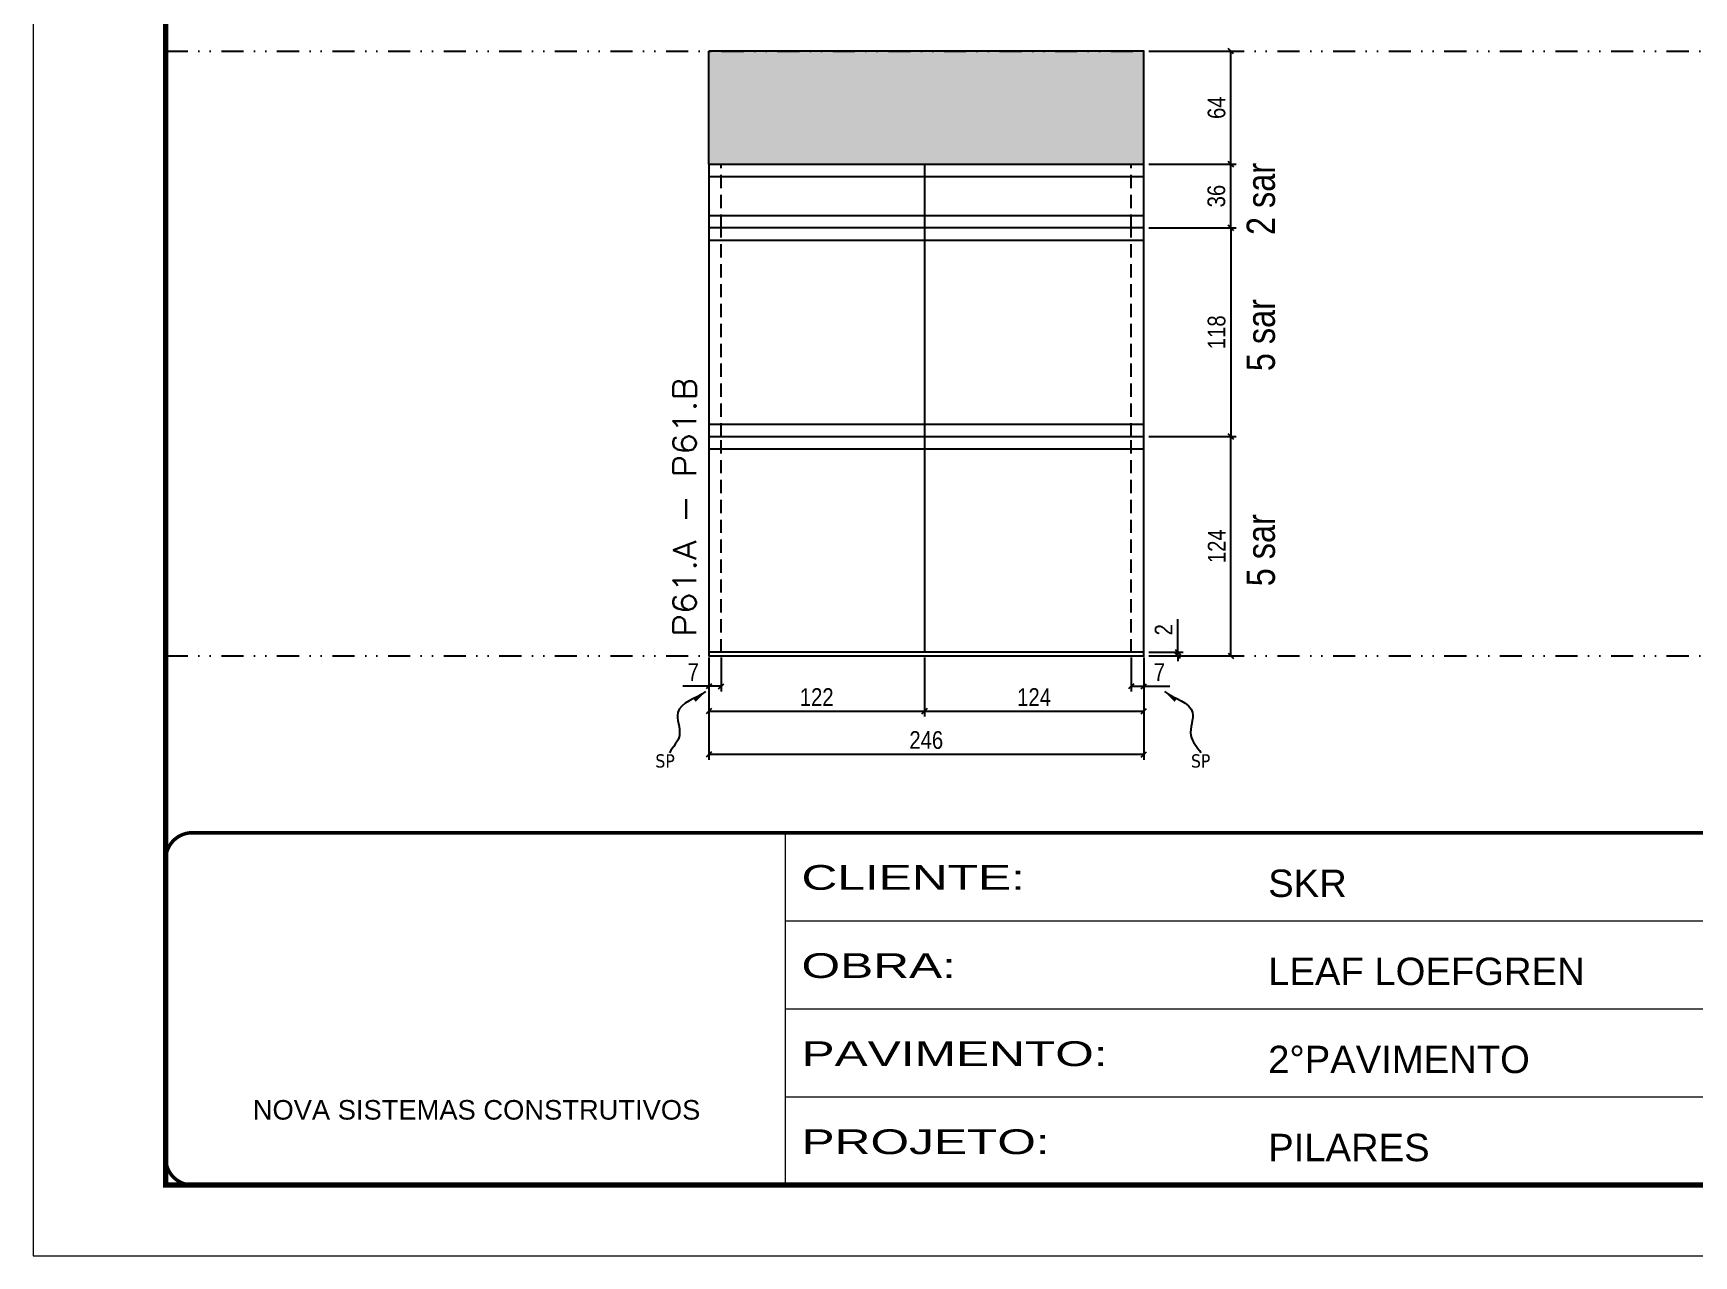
# Model space of a CAD drawing. Extents: x 14400 to 27878, y -21631 to 6985.
# Drawn here: x 16012 to 16951, y 3638 to 4329 of the extents above; entities that cross this region are included whole.
import ezdxf

# ---------------------------------------------------------------- set-up
doc = ezdxf.new("R2010")
doc.units = 0
for name, pattern in [('CONTINUO', [0]), ('DASHED', [0.75, 0.5, -0.25]), ('DIVIDE2', [0.625, 0.25, -0.125, 0, -0.125, 0, -0.125]), ('HIDDEN', [0.375, 0.25, -0.125])]:
    doc.linetypes.add(name, pattern=pattern)
for name, color, linetype in [('COTA', 241, 'Continuous'), ('NOMENCLATURA', 7, 'Continuous'), ('Nível', 160, 'Continuous'), ('Painéis', 200, 'Continuous'), ('SARR_2.2x7', 40, 'Continuous'), ('Sarrafo de Pressão', 42, 'HIDDEN'), ('texto', 7, 'Continuous')]:
    doc.layers.add(name, color=color, linetype=linetype)
for name, color, linetype, lineweight in [('Folhas', 255, 'Continuous', 9), ('SARRAFO DE PRESSAO', 251, 'DASHED', 9), ('Texto Seção', 7, 'Continuous', 15)]:
    doc.layers.add(name, color=color, linetype=linetype, lineweight=lineweight)
doc.styles.add('ARIAL', font='arial.ttf')
doc.styles.add('ARIAL_NARROW', font='ARIALN.TTF', dxfattribs={"height": 0.2})
doc.styles.add('COTA TECNICA', font='techl___.ttf', dxfattribs={"height": 10})
doc.styles.add('COTA TECNICA-50', font='techl___.ttf', dxfattribs={"height": 10})
doc.styles.add('REGUA-120', font='ROMANS.shx', dxfattribs={"height": 15})
doc.styles.get("Standard").update_dxf_attribs({"font": 'arial.ttf'})
doc.styles.add('Tecnologia', font='')
doc.styles.get('Tecnologia').set_extended_font_data('Forgotten Futurist')
doc.dimstyles.new('COTA PAINEL-50', dxfattribs={"dimtxt": 10, "dimasz": 3, "dimexe": 3, "dimexo": 3, "dimgap": 3, "dimtad": 1, "dimdec": 1, "dimzin": 12, "dimdsep": 46, "dimtxsty": 'COTA TECNICA-50', "dimblk1": 'OBLIQUE', "dimblk2": 'OBLIQUE', "dimsah": 1, "dimcen": 0.9, "dimclrd": 4, "dimclre": 4, "dimclrt": 240, "dimadec": 1, "dimazin": 3, "dimtfac": 1, "dimtdec": 1, "dimtmove": 0, "dimatfit": 3, "dimfxl": 1, "dimtolj": 1, "dimtzin": 12, "dimarcsym": 0})
doc.dimstyles.new('PAINEL', dxfattribs={"dimtxt": 10, "dimasz": 3, "dimexe": 3, "dimexo": 3, "dimgap": 3, "dimtad": 1, "dimdec": 1, "dimzin": 12, "dimdsep": 46, "dimtxsty": 'COTA TECNICA', "dimblk1": 'OBLIQUE', "dimblk2": 'OBLIQUE', "dimsah": 1, "dimcen": 0.9, "dimclrd": 4, "dimclre": 4, "dimclrt": 240, "dimadec": 1, "dimazin": 3, "dimtfac": 1, "dimtdec": 1, "dimtmove": 0, "dimatfit": 3, "dimfxl": 1, "dimtolj": 1, "dimtzin": 12, "dimarcsym": 0})
doc.dimstyles.get("Standard").update_dxf_attribs({"dimtxt": 0.18, "dimasz": 0.18, "dimexe": 0.18, "dimexo": 0.0625, "dimgap": 0.09, "dimtad": 0, "dimtih": 1, "dimtoh": 1, "dimdec": 4, "dimzin": 0, "dimdsep": 46, "dimtxsty": 'Standard', "dimcen": 0.09, "dimadec": 0, "dimazin": 0, "dimtfac": 1, "dimtdec": 4, "dimtofl": 0, "dimtmove": 0, "dimatfit": 3, "dimfxl": 1, "dimtolj": 1, "dimtzin": 0, "dimarcsym": 0})

# ---------------------------------------------------------------- blocks, each defined once
blk = doc.blocks.new('9999999999')
at = {"color": 30, "linetype": 'CONTINUO'}
for p, q in [((98564.56, 34230.21), (98564.56, 34429.45)), ((98564.56, 34379.64), (99583.98, 34379.64)), ((98564.56, 34329.83), (99487.98, 34329.83)), ((98564.56, 34280.02), (99487.98, 34280.02))]:
    blk.add_line(p, q, dxfattribs=at)
at = {"color": 30, "linetype": 'CONTINUO', "const_width": 2}
blk.add_lwpolyline([(99583.98, 34230.21), (99583.98, 34414.45, 0.414214), (99568.98, 34429.45), (98228.98, 34429.45, 0.414214), (98213.98, 34414.45), (98213.98, 34245.21, 0.414214), (98228.98, 34230.21), (99583.98, 34230.21)], format="xyb", dxfattribs=at)
at = {"layer": 'Folhas'}
blk.add_lwpolyline([(98138.98, 34190.21), (99623.98, 34190.21), (99623.98, 35240.21), (98138.98, 35240.21)], close=True, dxfattribs=at)
at = {"layer": 'Folhas', "color": 30, "const_width": 3}
blk.add_lwpolyline([(98213.98, 34230.21), (99583.98, 34230.21), (99583.98, 35200.21), (98213.98, 35200.21)], close=True, dxfattribs=at)
at = {"color": 7, "linetype": 'Continuous', "ltscale": 5, "style": 'ARIAL'}
for s, height, p in [('SKR', 15.483, (98837.68, 34393.13)), ('LEAF LOEFGREN', 15.4829, (98837.68, 34343.32)), ('2°PAVIMENTO', 15.4829, (98837.68, 34293.51)), ('NOVA SISTEMAS CONSTRUTIVOS', 11.0592, (98263.19, 34267.21)), ('PILARES', 15.483, (98837.68, 34243.7))]:
    blk.add_text(s, height=height, dxfattribs=at).set_placement(p)
at = {"layer": 'Folhas', "color": 7, "style": 'Tecnologia', "width": 1.5}
for s, p in [('CLIENTE:', (98573.65, 34397.17)), ('OBRA:', (98573.65, 34347.31)), ('PAVIMENTO:', (98573.65, 34297.5)), ('PROJETO:', (98573.65, 34247.69))]:
    blk.add_text(s, height=14, dxfattribs=at).set_placement(p)
blk = doc.blocks.new('_Oblique')
at = {"color": 0, "linetype": 'ByBlock', "lineweight": -2}
blk.add_line((-0.5, -0.5), (0.5, 0.5), dxfattribs=at)
blk = doc.blocks.new('*D2477')
at = {"layer": 'COTA', "color": 4, "lineweight": -2, "transparency": 16777216}
for p, q in [((16394.24, 3975.86), (16394.24, 3918.1)), ((16640.24, 3975.86), (16640.24, 3918.1)), ((16640.24, 3921.1), (16394.24, 3921.1))]:
    blk.add_line(p, q, dxfattribs=at)
at = {"layer": 'Defpoints', "color": 0, "transparency": 16777216}
for p in [(16394.24, 3978.86), (16640.24, 3978.86), (16394.24, 3921.1)]:
    blk.add_point(p, dxfattribs=at)
at = {"layer": 'COTA', "color": 4, "lineweight": -2, "transparency": 16777216, "xscale": 3, "yscale": 3, "zscale": 3, "rotation": 180}
blk.add_blockref('_Oblique', (16394.24, 3921.1), dxfattribs=at)
at = {"layer": 'COTA', "color": 4, "lineweight": -2, "transparency": 16777216, "xscale": 3, "yscale": 3, "zscale": 3}
blk.add_blockref('_Oblique', (16640.24, 3921.1), dxfattribs=at)
at = {"layer": 'COTA', "color": 240, "transparency": 16777216, "insert": (16517.24, 3929.2), "char_height": 10, "attachment_point": 5, "style": 'COTA TECNICA'}
blk.add_mtext('\\A1;246', dxfattribs=at)
blk = doc.blocks.new('*D2478')
at = {"layer": 'COTA', "color": 4, "lineweight": -2, "transparency": 16777216}
for p, q in [((16633.24, 3975.86), (16633.24, 3956.62)), ((16640.24, 3973.86), (16640.24, 3956.62)), ((16633.24, 3959.62), (16640.24, 3959.62)), ((16640.24, 3959.62), (16654.97, 3959.62))]:
    blk.add_line(p, q, dxfattribs=at)
at = {"layer": 'Defpoints', "color": 0, "transparency": 16777216}
for p in [(16633.24, 3978.86), (16640.24, 3976.86), (16640.24, 3959.62)]:
    blk.add_point(p, dxfattribs=at)
at = {"layer": 'COTA', "color": 4, "lineweight": -2, "transparency": 16777216, "xscale": 3, "yscale": 3, "zscale": 3, "rotation": 180}
blk.add_blockref('_Oblique', (16633.24, 3959.62), dxfattribs=at)
at = {"layer": 'COTA', "color": 4, "lineweight": -2, "transparency": 16777216, "xscale": 3, "yscale": 3, "zscale": 3}
blk.add_blockref('_Oblique', (16640.24, 3959.62), dxfattribs=at)
at = {"layer": 'COTA', "color": 240, "transparency": 16777216, "insert": (16649.11, 3967.69), "char_height": 10, "attachment_point": 5, "style": 'COTA TECNICA-50'}
blk.add_mtext('\\A1;7', dxfattribs=at)
blk = doc.blocks.new('*D2479')
at = {"layer": 'COTA', "color": 4, "lineweight": -2, "transparency": 16777216}
for p, q in [((16401.24, 3975.86), (16401.24, 3956.62)), ((16394.24, 3973.86), (16394.24, 3956.62)), ((16394.24, 3959.62), (16379.51, 3959.62)), ((16401.24, 3959.62), (16394.24, 3959.62))]:
    blk.add_line(p, q, dxfattribs=at)
at = {"layer": 'Defpoints', "color": 0, "transparency": 16777216}
for p in [(16394.24, 3976.86), (16401.24, 3978.86), (16394.24, 3959.62)]:
    blk.add_point(p, dxfattribs=at)
at = {"layer": 'COTA', "color": 4, "lineweight": -2, "transparency": 16777216, "xscale": 3, "yscale": 3, "zscale": 3, "rotation": 180}
blk.add_blockref('_Oblique', (16394.24, 3959.62), dxfattribs=at)
at = {"layer": 'COTA', "color": 4, "lineweight": -2, "transparency": 16777216, "xscale": 3, "yscale": 3, "zscale": 3}
blk.add_blockref('_Oblique', (16401.24, 3959.62), dxfattribs=at)
at = {"layer": 'COTA', "color": 240, "transparency": 16777216, "insert": (16385.38, 3967.69), "char_height": 10, "attachment_point": 5, "style": 'COTA TECNICA-50'}
blk.add_mtext('\\A1;7', dxfattribs=at)
blk = doc.blocks.new('*D2480')
at = {"layer": 'COTA', "color": 4, "lineweight": -2, "transparency": 16777216}
for p, q in [((16659.5, 3978.86), (16659.5, 3997.66)), ((16643.24, 3978.86), (16662.5, 3978.86)), ((16643.24, 3976.86), (16662.5, 3976.86)), ((16659.5, 3976.86), (16659.5, 3978.86)), ((16659.5, 3976.86), (16659.5, 3973.86))]:
    blk.add_line(p, q, dxfattribs=at)
at = {"layer": 'Defpoints', "color": 0, "transparency": 16777216}
for p in [(16640.24, 3978.86), (16640.24, 3976.86), (16659.5, 3976.86)]:
    blk.add_point(p, dxfattribs=at)
at = {"layer": 'COTA', "color": 4, "lineweight": -2, "transparency": 16777216, "xscale": 3, "yscale": 3, "zscale": 3}
for p, rotation in [((16659.5, 3978.86), 270), ((16659.5, 3976.86), 90)]:
    blk.add_blockref('_Oblique', p, dxfattribs=dict(at, rotation=rotation))
at = {"layer": 'COTA', "color": 240, "transparency": 16777216, "insert": (16651.5, 3991.61), "char_height": 10, "attachment_point": 5, "rotation": 90, "style": 'COTA TECNICA-50'}
blk.add_mtext('\\A1;2', dxfattribs=at)
blk = doc.blocks.new('*D2481')
at = {"layer": 'COTA', "color": 4, "lineweight": -2, "transparency": 16777216}
for p, q in [((16643.24, 4318.86), (16692.61, 4318.86)), ((16689.61, 4254.86), (16689.61, 4318.86)), ((16643.24, 4254.86), (16692.61, 4254.86))]:
    blk.add_line(p, q, dxfattribs=at)
at = {"layer": 'Defpoints', "color": 0, "transparency": 16777216}
for p in [(16640.24, 4318.86), (16689.61, 4318.86), (16640.24, 4254.86)]:
    blk.add_point(p, dxfattribs=at)
at = {"layer": 'COTA', "color": 4, "lineweight": -2, "transparency": 16777216, "xscale": 3, "yscale": 3, "zscale": 3}
for p, rotation in [((16689.61, 4318.86), 90), ((16689.61, 4254.86), 270)]:
    blk.add_blockref('_Oblique', p, dxfattribs=dict(at, rotation=rotation))
at = {"layer": 'COTA', "color": 240, "transparency": 16777216, "insert": (16681.51, 4286.86), "char_height": 10, "attachment_point": 5, "rotation": 90, "style": 'COTA TECNICA-50'}
blk.add_mtext('\\A1;64', dxfattribs=at)
blk = doc.blocks.new('*D2482')
at = {"layer": 'COTA', "color": 4, "linetype": 'ByBlock', "lineweight": -2, "transparency": 16777216}
for p, q in [((16643.24, 4100.86), (16692.61, 4100.86)), ((16689.61, 3976.86), (16689.61, 4100.86)), ((16643.24, 3976.86), (16692.61, 3976.86))]:
    blk.add_line(p, q, dxfattribs=at)
at = {"layer": 'Defpoints', "color": 0, "linetype": 'ByBlock', "transparency": 16777216}
for p in [(16640.24, 4100.86), (16689.61, 4100.86), (16640.24, 3976.86)]:
    blk.add_point(p, dxfattribs=at)
at = {"layer": 'COTA', "color": 4, "linetype": 'ByBlock', "lineweight": -2, "transparency": 16777216, "xscale": 3, "yscale": 3, "zscale": 3}
for p, rotation in [((16689.61, 4100.86), 90), ((16689.61, 3976.86), 270)]:
    blk.add_blockref('_Oblique', p, dxfattribs=dict(at, rotation=rotation))
at = {"layer": 'COTA', "color": 240, "linetype": 'ByBlock', "transparency": 16777216, "insert": (16681.54, 4038.86), "char_height": 10, "attachment_point": 5, "rotation": 90, "style": 'COTA TECNICA'}
blk.add_mtext('\\A1;124', dxfattribs=at)
blk = doc.blocks.new('*D2483')
at = {"layer": 'COTA', "color": 4, "linetype": 'ByBlock', "lineweight": -2, "transparency": 16777216}
for p, q in [((16643.24, 4100.86), (16692.61, 4100.86)), ((16689.61, 3976.86), (16689.61, 4100.86)), ((16643.24, 3976.86), (16692.61, 3976.86))]:
    blk.add_line(p, q, dxfattribs=at)
at = {"layer": 'Defpoints', "color": 0, "linetype": 'ByBlock', "transparency": 16777216}
for p in [(16640.24, 4100.86), (16689.61, 4100.86), (16640.24, 3976.86)]:
    blk.add_point(p, dxfattribs=at)
at = {"layer": 'COTA', "color": 4, "linetype": 'ByBlock', "lineweight": -2, "transparency": 16777216, "xscale": 3, "yscale": 3, "zscale": 3}
for p, rotation in [((16689.61, 4100.86), 90), ((16689.61, 3976.86), 270)]:
    blk.add_blockref('_Oblique', p, dxfattribs=dict(at, rotation=rotation))
at = {"layer": 'COTA', "color": 240, "linetype": 'ByBlock', "transparency": 16777216, "insert": (16681.54, 4038.86), "char_height": 10, "attachment_point": 5, "rotation": 90, "style": 'COTA TECNICA'}
blk.add_mtext('\\A1;124', dxfattribs=at)
blk = doc.blocks.new('*D2484')
at = {"layer": 'COTA', "color": 4, "lineweight": -2, "transparency": 16777216}
for p, q in [((16643.24, 4218.86), (16692.61, 4218.86)), ((16689.61, 4218.86), (16689.61, 4100.86)), ((16643.24, 4100.86), (16692.61, 4100.86))]:
    blk.add_line(p, q, dxfattribs=at)
at = {"layer": 'Defpoints', "color": 0, "transparency": 16777216}
for p in [(16640.24, 4218.86), (16640.24, 4100.86), (16689.61, 4100.86)]:
    blk.add_point(p, dxfattribs=at)
at = {"layer": 'COTA', "color": 4, "lineweight": -2, "transparency": 16777216, "xscale": 3, "yscale": 3, "zscale": 3}
for p, rotation in [((16689.61, 4218.86), 90), ((16689.61, 4100.86), 270)]:
    blk.add_blockref('_Oblique', p, dxfattribs=dict(at, rotation=rotation))
at = {"layer": 'COTA', "color": 240, "transparency": 16777216, "insert": (16681.52, 4159.86), "char_height": 10, "attachment_point": 5, "rotation": 90, "style": 'COTA TECNICA'}
blk.add_mtext('\\A1;118', dxfattribs=at)
blk = doc.blocks.new('*D2490')
at = {"layer": 'COTA', "color": 4, "lineweight": -2, "transparency": 16777216}
for p, q in [((16643.24, 4254.86), (16692.61, 4254.86)), ((16689.61, 4218.86), (16689.61, 4254.86)), ((16643.24, 4218.86), (16692.61, 4218.86))]:
    blk.add_line(p, q, dxfattribs=at)
at = {"layer": 'Defpoints', "color": 0, "transparency": 16777216}
for p in [(16640.24, 4254.86), (16689.61, 4254.86), (16640.24, 4218.86)]:
    blk.add_point(p, dxfattribs=at)
at = {"layer": 'COTA', "color": 4, "lineweight": -2, "transparency": 16777216, "xscale": 3, "yscale": 3, "zscale": 3}
for p, rotation in [((16689.61, 4254.86), 90), ((16689.61, 4218.86), 270)]:
    blk.add_blockref('_Oblique', p, dxfattribs=dict(at, rotation=rotation))
at = {"layer": 'COTA', "color": 240, "transparency": 16777216, "insert": (16681.39, 4236.86), "char_height": 10, "attachment_point": 5, "rotation": 90, "style": 'COTA TECNICA'}
blk.add_mtext('\\A1;36', dxfattribs=at)
blk = doc.blocks.new('*D2493')
at = {"layer": 'COTA', "color": 4, "lineweight": -2, "transparency": 16777216}
for p, q in [((16516.24, 3975.86), (16516.24, 3942.5)), ((16394.24, 3973.86), (16394.24, 3942.5)), ((16394.24, 3945.5), (16516.24, 3945.5))]:
    blk.add_line(p, q, dxfattribs=at)
at = {"layer": 'Defpoints', "color": 0, "transparency": 16777216}
for p in [(16394.24, 3976.86), (16516.24, 3978.86), (16516.24, 3945.5)]:
    blk.add_point(p, dxfattribs=at)
at = {"layer": 'COTA', "color": 4, "lineweight": -2, "transparency": 16777216, "xscale": 3, "yscale": 3, "zscale": 3, "rotation": 180}
blk.add_blockref('_Oblique', (16394.24, 3945.5), dxfattribs=at)
at = {"layer": 'COTA', "color": 4, "lineweight": -2, "transparency": 16777216, "xscale": 3, "yscale": 3, "zscale": 3}
blk.add_blockref('_Oblique', (16516.24, 3945.5), dxfattribs=at)
at = {"layer": 'COTA', "color": 240, "transparency": 16777216, "insert": (16455.24, 3953.56), "char_height": 10, "attachment_point": 5, "style": 'COTA TECNICA'}
blk.add_mtext('\\A1;122', dxfattribs=at)
blk = doc.blocks.new('*D2494')
at = {"layer": 'COTA', "color": 4, "lineweight": -2, "transparency": 16777216}
for p, q in [((16516.24, 3975.86), (16516.24, 3942.5)), ((16640.24, 3973.86), (16640.24, 3942.5)), ((16516.24, 3945.5), (16640.24, 3945.5))]:
    blk.add_line(p, q, dxfattribs=at)
at = {"layer": 'Defpoints', "color": 0, "transparency": 16777216}
for p in [(16516.24, 3978.86), (16640.24, 3976.86), (16640.24, 3945.5)]:
    blk.add_point(p, dxfattribs=at)
at = {"layer": 'COTA', "color": 4, "lineweight": -2, "transparency": 16777216, "xscale": 3, "yscale": 3, "zscale": 3, "rotation": 180}
blk.add_blockref('_Oblique', (16516.24, 3945.5), dxfattribs=at)
at = {"layer": 'COTA', "color": 4, "lineweight": -2, "transparency": 16777216, "xscale": 3, "yscale": 3, "zscale": 3}
blk.add_blockref('_Oblique', (16640.24, 3945.5), dxfattribs=at)
at = {"layer": 'COTA', "color": 240, "transparency": 16777216, "insert": (16578.24, 3953.57), "char_height": 10, "attachment_point": 5, "style": 'COTA TECNICA'}
blk.add_mtext('\\A1;124', dxfattribs=at)

msp = doc.modelspace()

# ---------------------------------------------------------------- hatches: boundary and pattern name
at = {"layer": 'COTA', "linetype": 'ByBlock'}
h = msp.add_hatch(dxfattribs=at)
h.set_pattern_fill('AR-CONC', color=256, scale=0.03)
h.set_pattern_definition([(50, (10952.1605, -6711.5824), (5.46554, -0.4781726), [0.5715, -6.2865]), (355, (10952.1605, -6711.5824), (-1.0573026, 5.7317054), [0.4572, -5.0292175]), (100.451445, (10952.616, -6711.622), (4.4082374, 5.2535326), [0.4857003, -5.3427073]), (46.1842, (10952.1605, -6710.0584), (8.1323712, -1.26127), [0.85725, -9.42975]), (96.63556, (10952.838, -6710.1635), (7.122124, 7.4227837), [0.7285507, -8.014068]), (351.18415, (10952.1605, -6710.058), (7.122124, 7.422784), [0.685799, -7.543792]), (21, (10952.9225, -6710.4394), (4.5484317, -3.067956), [0.5715, -6.2865]), (326, (10952.9225, -6710.4394), (1.8540609, 5.525639), [0.4572, -5.0292]), (71.451445, (10953.3015, -6710.695), (6.4024926, 2.457683), [0.4857003, -5.3426981]), (37.5, (10952.1605, -6711.5824), (0.0926581, 2.53665117), [0, -4.96824, 0, -5.1054, 0, -5.04825]), (7.5, (10952.1605, -6711.5824), (2.0045899, 3.00541724), [0, -2.91084, 0, -4.85394, 0, -1.92405]), (327.5, (10950.4612, -6711.5824), (4.06771786, -0.17186232), [0, -1.905, 0, -5.9436, 0, -7.8867]), (317.5, (10949.6992, -6711.5824), (4.4438754, 0.7627947), [0, -2.4765, 0, -3.94716, 0, -5.6007])])
h.paths.add_polyline_path([(16640.24, 4254.86), (16640.24, 4318.86), (16394.24, 4318.86), (16394.24, 4254.86)])

# ---------------------------------------------------------------- linework, layer by layer
for p, q in [((16640.24, 4318.86), (16394.24, 4318.86)), ((16394.24, 4254.86), (16394.24, 4318.86)), ((16640.24, 4254.86), (16640.24, 4318.86))]:
    msp.add_line(p, q, dxfattribs=at)
at = {"layer": 'Nível', "color": 4, "linetype": 'DIVIDE2', "ltscale": 50}
for p, q in [((16086.97, 4318.86), (17456.97, 4318.86)), ((16086.97, 3976.86), (17456.97, 3976.86))]:
    msp.add_line(p, q, dxfattribs=at)
at = {"layer": 'Painéis'}
for p, q in [((16394.24, 4254.86), (16394.24, 3978.86)), ((16394.24, 4254.86), (16640.24, 4254.86)), ((16516.24, 4254.86), (16516.24, 3978.86)), ((16640.24, 3978.86), (16640.24, 4254.86)), ((16640.24, 4218.86), (16394.24, 4218.86)), ((16394.24, 4100.86), (16640.24, 4100.86))]:
    msp.add_line(p, q, dxfattribs=at)
msp.add_lwpolyline([(16640.24, 3978.86), (16394.24, 3978.86), (16394.24, 3976.86), (16640.24, 3976.86)], close=True, dxfattribs=at)
at = {"layer": 'SARR_2.2x7'}
for p, q in [((16394.24, 4247.86), (16640.24, 4247.86)), ((16394.24, 4225.86), (16640.24, 4225.86)), ((16394.24, 4211.86), (16640.24, 4211.86)), ((16394.24, 4107.86), (16640.24, 4107.86)), ((16394.24, 4093.86), (16640.24, 4093.86))]:
    msp.add_line(p, q, dxfattribs=at)
at = {"layer": 'Sarrafo de Pressão', "ltscale": 30}
for p, q in [((16401.24, 4218.86), (16401.24, 4254.86)), ((16633.24, 4218.86), (16633.24, 4254.86)), ((16401.24, 4100.86), (16401.24, 4218.86)), ((16633.24, 4100.86), (16633.24, 4218.86)), ((16401.24, 3978.86), (16401.24, 4100.86)), ((16633.24, 3978.86), (16633.24, 4100.86))]:
    msp.add_line(p, q, dxfattribs=at)

# ---------------------------------------------------------------- block references
at = {"layer": 'SARRAFO DE PRESSAO', "color": 6, "linetype": 'ByBlock'}
msp.add_blockref('9999999999', (-82127.01, -30552.63), dxfattribs=at)

# ---------------------------------------------------------------- texts
at = {"layer": 'NOMENCLATURA', "style": 'ARIAL_NARROW'}
for s, p in [('2 sar', (16714.49, 4214.86)), ('5 sar', (16714.49, 4137.86)), ('5 sar', (16714.49, 4016.22))]:
    msp.add_text(s, height=16, rotation=90, dxfattribs=at).set_placement(p)
at = {"layer": 'texto', "color": 0, "char_height": 7.5, "attachment_point": 5}
for insert in [(16369.47, 3917.37), (16672.49, 3917.37)]:
    msp.add_mtext('{\\fTahoma|b0|i0|c0|p34;\\C4;SP}', dxfattribs=dict(at, insert=insert))
at = {"layer": 'Texto Seção', "style": 'REGUA-120', "width": 1.1}
msp.add_text('P61.A - P61.B', height=13, rotation=90, dxfattribs=at).set_placement((16386.99, 3987.62))

# ---------------------------------------------------------------- dimensions: what is measured, and where the dimension line sits
at = {"layer": 'COTA'}
for base, p1, p2, angle, dimstyle, picture, middle in [((16689.61, 4318.86), (16640.24, 4254.86), (16640.24, 4318.86), 90, 'COTA PAINEL-50', '*D2481', (16681.51, 4286.86)), ((16689.61, 4254.86), (16640.24, 4218.86), (16640.24, 4254.86), 90, 'PAINEL', '*D2490', (16681.39, 4236.86)), ((16689.61, 4100.86), (16640.24, 4218.86), (16640.24, 4100.86), 90, 'PAINEL', '*D2484', (16681.52, 4159.86)), ((16394.24, 3959.62), (16401.24, 3978.86), (16394.24, 3976.86), 180, 'COTA PAINEL-50', '*D2479', (16385.38, 3967.69))]:
    dim = msp.add_linear_dim(base=base, p1=p1, p2=p2, angle=angle, dimstyle=dimstyle, dxfattribs=at)
    dim.commit()
    dim.dimension.update_dxf_attribs({"geometry": picture, "text_midpoint": middle})
at = {"layer": 'COTA', "linetype": 'ByBlock'}
for picture in ['*D2482', '*D2483']:
    dim = msp.add_aligned_dim(p1=(16640.24, 3976.86), p2=(16640.24, 4100.86), distance=-49.37, dimstyle='PAINEL', dxfattribs=at)
    dim.commit()
    dim.dimension.update_dxf_attribs({"geometry": picture, "text_midpoint": (16681.54, 4038.86)})
at = {"layer": 'COTA'}
dim = msp.add_linear_dim(base=(16659.5, 3976.86), p1=(16640.24, 3978.86), p2=(16640.24, 3976.86), angle=90, dimstyle='COTA PAINEL-50', dxfattribs=at)
dim.commit()
dim.dimension.update_dxf_attribs({"geometry": '*D2480', "text_midpoint": (16659.5, 3991.61), "dimtype": 160})
dim = msp.add_linear_dim(base=(16394.24, 3921.1), p1=(16640.24, 3978.86), p2=(16394.24, 3978.86), angle=180, dimstyle='PAINEL', override={"dimarcsym": 2}, dxfattribs=at)
dim.commit()
dim.dimension.update_dxf_attribs({"geometry": '*D2477', "text_midpoint": (16517.24, 3929.2)})
for base, p1, p2, dimstyle, picture, middle in [((16516.24, 3945.5), (16394.24, 3976.86), (16516.24, 3978.86), 'PAINEL', '*D2493', (16455.24, 3953.56)), ((16640.24, 3959.62), (16633.24, 3978.86), (16640.24, 3976.86), 'COTA PAINEL-50', '*D2478', (16649.11, 3967.69))]:
    dim = msp.add_linear_dim(base=base, p1=p1, p2=p2, dimstyle=dimstyle, dxfattribs=at)
    dim.commit()
    dim.dimension.update_dxf_attribs({"geometry": picture, "text_midpoint": middle})
dim = msp.add_linear_dim(base=(16640.24, 3945.5), p1=(16516.24, 3978.86), p2=(16640.24, 3976.86), dimstyle='PAINEL', override={"dimtmove": 1}, dxfattribs=at)
dim.commit()
dim.dimension.update_dxf_attribs({"geometry": '*D2494', "text_midpoint": (16578.24, 3953.57)})

# ---------------------------------------------------------------- leaders
at = {"layer": 'COTA', "path_type": 1}
for points in [[(16392.41, 3956.68), (16376.63, 3944.84), (16377.55, 3931.84), (16372, 3922.06)], [(16652.07, 3956.68), (16667.86, 3944.84), (16666.93, 3931.84), (16672.48, 3922.06)]]:
    msp.add_leader(points, dimstyle='Standard', override={"dimasz": 8}, dxfattribs=at)

doc.saveas('drawing.dxf')
